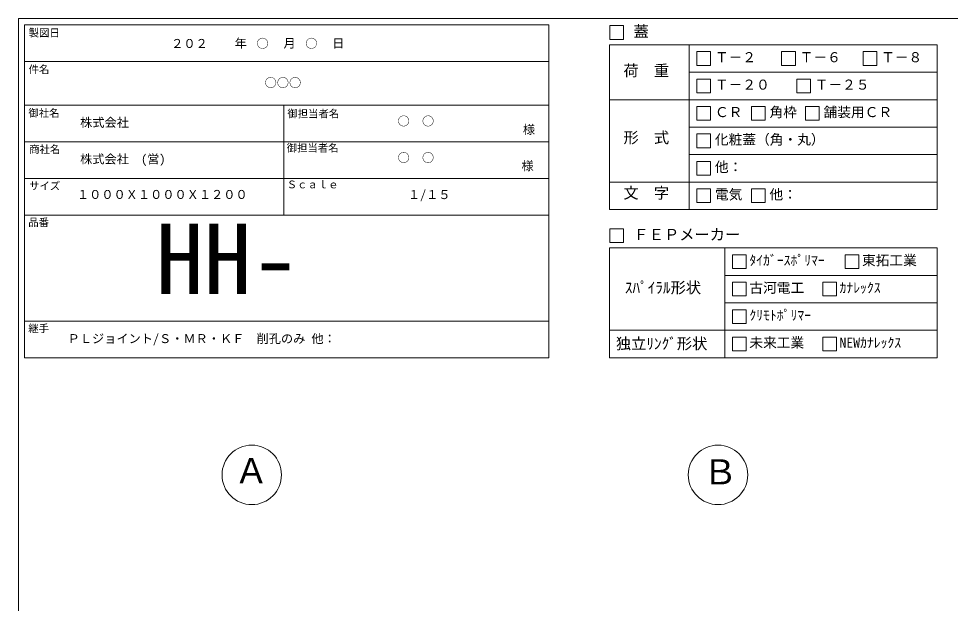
# Model space of a CAD drawing. Units: millimetres, scale not verified. Extents: x -4890 to 18489, y -2320 to 2320.
# Drawn here: x -1230 to 1827, y 402 to 2320 of the extents above; entities that cross this region are included whole.
import ezdxf
from ezdxf.enums import TextEntityAlignment as Align

# ---------------------------------------------------------------- set-up
doc = ezdxf.new("R2010")
doc.units = ezdxf.units.MM
doc.header["$LTSCALE"] = 10
for name, color, linetype, lineweight in [('0-2_waku', 7, 'Continuous', 18), ('0-3_gaikei', 7, 'Continuous', 18), ('0-E_文字１', 7, 'Continuous', 18), ('1-5_文字２', 7, 'Continuous', 5)]:
    doc.layers.add(name, color=color, linetype=linetype, lineweight=lineweight)
doc.styles.add('ＭＳ ゴシック', font='')
doc.styles.get('ＭＳ ゴシック').set_extended_font_data('MS Gothic')

msp = doc.modelspace()

# ---------------------------------------------------------------- linework, layer by layer
at = {"layer": '0-2_waku'}
for p, q in [((-1230.32, 2319.95), (-1230.32, -1955.05)), ((-1210.6, 2299.95), (-1210.6, 1207.95)), ((-1210.6, 2299.95), (509.4, 2299.95)), ((-1210.6, 2299.95), (-1210.6, 1207.95)), ((-1210.6, 2299.95), (509.4, 2299.95)), ((-1210.6, 2299.95), (-1210.6, 1207.95)), ((509.4, 2299.95), (509.4, 1207.95)), ((709.12, 2234.17), (1784.12, 2234.17)), ((709.12, 2234.17), (709.12, 1694.17)), ((969.78, 2234.17), (969.78, 1694.17)), ((1784.12, 2234.17), (1784.12, 1694.17)), ((-1210.6, 2179.95), (509.4, 2179.95)), ((-1210.6, 2179.95), (509.4, 2179.95)), ((-1210.6, 2179.95), (509.4, 2179.95)), ((-1210.6, 2179.95), (509.4, 2179.95)), ((969.78, 2144.17), (1784.12, 2144.17)), ((709.12, 2054.17), (1784.12, 2054.17)), ((-1210.6, 2035.95), (509.4, 2035.95)), ((-1210.6, 2035.95), (509.4, 2035.95)), ((-360.6, 2035.95), (-360.6, 1675.95)), ((969.78, 1964.17), (1784.12, 1964.17)), ((-1210.6, 1915.95), (509.4, 1915.95)), ((969.78, 1874.17), (1784.12, 1874.17)), ((-1210.6, 1795.95), (509.4, 1795.95)), ((709.12, 1784.17), (1784.12, 1784.17)), ((709.12, 1694.17), (1784.12, 1694.17)), ((-1210.6, 1675.95), (509.4, 1675.95)), ((709.12, 1567.95), (1784.12, 1567.95)), ((709.12, 1567.95), (709.12, 1207.95)), ((1086.93, 1567.95), (1086.93, 1207.95)), ((1784.12, 1567.95), (1784.12, 1207.95)), ((1086.93, 1477.95), (1784.12, 1477.95)), ((1086.93, 1387.95), (1784.12, 1387.95)), ((-1210.6, 1327.95), (509.4, 1327.95)), ((709.12, 1297.95), (1784.12, 1297.95)), ((-1210.6, 1207.95), (509.4, 1207.95)), ((709.12, 1207.95), (1784.12, 1207.95)), ((709.12, 1207.95), (1784.12, 1207.95))]:
    msp.add_line(p, q, dxfattribs=at)
msp.add_lwpolyline([(-1230.32, 2319.95), (4889.68, 2319.95), (4889.68, -1955.05)], dxfattribs=at)
at = {"layer": '0-3_gaikei'}
for centre in [(-465.32, 823.7), (1064.68, 823.7)]:
    msp.add_circle(centre, 97.5, dxfattribs=at)
at = {"layer": '0-E_文字１'}
for p, q in [((709.4, 2296.98), (709.4, 2251.98)), ((709.4, 2251.98), (754.4, 2251.98)), ((995.37, 2211.67), (1040.37, 2211.67)), ((995.37, 2211.67), (995.37, 2166.67)), ((995.37, 2211.67), (995.37, 2166.67)), ((995.37, 2211.67), (1040.37, 2211.67)), ((995.37, 2211.67), (995.37, 2166.67)), ((995.37, 2211.67), (1040.37, 2211.67)), ((1040.37, 2211.67), (1040.37, 2166.67)), ((1040.37, 2211.67), (1040.37, 2166.67)), ((1040.37, 2211.67), (1040.37, 2166.67)), ((1273.45, 2211.67), (1318.45, 2211.67)), ((1273.45, 2211.67), (1273.45, 2166.67)), ((1318.45, 2211.67), (1318.45, 2166.67)), ((1540.66, 2211.67), (1585.66, 2211.67)), ((1540.66, 2211.67), (1540.66, 2166.67)), ((1585.66, 2211.67), (1585.66, 2166.67)), ((995.37, 2166.67), (1040.37, 2166.67)), ((995.37, 2166.67), (1040.37, 2166.67)), ((995.37, 2166.67), (1040.37, 2166.67)), ((1273.45, 2166.67), (1318.45, 2166.67)), ((1540.66, 2166.67), (1585.66, 2166.67)), ((995.37, 2121.67), (1040.37, 2121.67)), ((995.37, 2121.67), (995.37, 2076.67)), ((1040.37, 2121.67), (1040.37, 2076.67)), ((1322.85, 2121.67), (1367.85, 2121.67)), ((1322.85, 2121.67), (1322.85, 2076.67)), ((1367.85, 2121.67), (1367.85, 2076.67)), ((995.37, 2076.67), (1040.37, 2076.67)), ((1322.85, 2076.67), (1367.85, 2076.67)), ((995.37, 2031.67), (1040.37, 2031.67)), ((995.37, 2031.67), (995.37, 1986.67)), ((995.37, 2031.67), (995.37, 1986.67)), ((1040.37, 2031.67), (1040.37, 1986.67)), ((1040.37, 2031.67), (1040.37, 1986.67)), ((1174.37, 2031.67), (1219.37, 2031.67)), ((1174.37, 2031.67), (1174.37, 1986.67)), ((1219.37, 2031.67), (1219.37, 1986.67)), ((1351.87, 2031.67), (1396.87, 2031.67)), ((1351.87, 2031.67), (1351.87, 1986.67)), ((1396.87, 2031.67), (1396.87, 1986.67)), ((995.37, 1986.67), (1040.37, 1986.67)), ((995.37, 1986.67), (1040.37, 1986.67)), ((1174.37, 1986.67), (1219.37, 1986.67)), ((1351.87, 1986.67), (1396.87, 1986.67)), ((995.37, 1941.67), (995.37, 1896.67)), ((1040.37, 1941.67), (1040.37, 1896.67)), ((995.37, 1896.67), (1040.37, 1896.67)), ((995.37, 1851.67), (1040.37, 1851.67)), ((995.37, 1851.67), (995.37, 1806.67)), ((995.37, 1851.67), (995.37, 1806.67)), ((1040.37, 1851.67), (1040.37, 1806.67)), ((1040.37, 1851.67), (1040.37, 1806.67)), ((995.37, 1806.67), (1040.37, 1806.67)), ((995.37, 1806.67), (1040.37, 1806.67)), ((995.37, 1761.67), (995.37, 1716.67)), ((1174.37, 1761.67), (1174.37, 1716.67)), ((995.37, 1716.67), (1040.37, 1716.67)), ((1174.37, 1716.67), (1219.37, 1716.67)), ((709.4, 1630.76), (709.4, 1585.76)), ((709.4, 1585.76), (754.4, 1585.76)), ((1112.52, 1545.45), (1112.52, 1500.45)), ((1482.1, 1545.45), (1527.1, 1545.45)), ((1482.1, 1545.45), (1482.1, 1500.45)), ((1482.1, 1545.45), (1527.1, 1545.45)), ((1482.1, 1545.45), (1482.1, 1500.45)), ((1482.1, 1545.45), (1527.1, 1545.45)), ((1482.1, 1545.45), (1482.1, 1500.45)), ((1527.1, 1545.45), (1527.1, 1500.45)), ((1527.1, 1545.45), (1527.1, 1500.45)), ((1527.1, 1545.45), (1527.1, 1500.45)), ((1112.52, 1500.45), (1157.52, 1500.45)), ((1482.1, 1500.45), (1527.1, 1500.45)), ((1482.1, 1500.45), (1527.1, 1500.45)), ((1482.1, 1500.45), (1527.1, 1500.45)), ((1112.52, 1455.45), (1157.52, 1455.45)), ((1112.52, 1455.45), (1112.52, 1410.45)), ((1157.52, 1455.45), (1157.52, 1410.45)), ((1408.43, 1455.45), (1408.43, 1410.45)), ((1112.52, 1410.45), (1157.52, 1410.45)), ((1408.43, 1410.45), (1453.43, 1410.45)), ((1112.52, 1365.45), (1112.52, 1320.45)), ((1112.52, 1320.45), (1157.52, 1320.45)), ((1112.52, 1275.45), (1157.52, 1275.45)), ((1112.52, 1275.45), (1112.52, 1230.45)), ((1157.52, 1275.45), (1157.52, 1230.45)), ((1408.43, 1275.45), (1453.43, 1275.45)), ((1408.43, 1275.45), (1408.43, 1230.45)), ((1453.43, 1275.45), (1453.43, 1230.45)), ((1112.52, 1230.45), (1157.52, 1230.45)), ((1408.43, 1230.45), (1453.43, 1230.45))]:
    msp.add_line(p, q, dxfattribs=at)
for points in [[(709.4, 2296.98), (754.4, 2296.98), (754.4, 2251.98)], [(709.4, 2296.98), (754.4, 2296.98), (754.4, 2251.98)], [(995.37, 2031.67), (1040.37, 2031.67), (1040.37, 1986.67)], [(995.37, 2031.67), (995.37, 1986.67), (1040.37, 1986.67)], [(995.37, 1941.67), (1040.37, 1941.67), (1040.37, 1896.67)], [(995.37, 1851.67), (1040.37, 1851.67), (1040.37, 1806.67)], [(995.37, 1851.67), (995.37, 1806.67), (1040.37, 1806.67)], [(995.37, 1761.67), (1040.37, 1761.67), (1040.37, 1716.67)], [(1174.37, 1761.67), (1219.37, 1761.67), (1219.37, 1716.67)], [(709.4, 1630.76), (754.4, 1630.76), (754.4, 1585.76)], [(1112.52, 1545.45), (1157.52, 1545.45), (1157.52, 1500.45)], [(1408.43, 1455.45), (1453.43, 1455.45), (1453.43, 1410.45)], [(1112.52, 1365.45), (1157.52, 1365.45), (1157.52, 1320.45)]]:
    msp.add_lwpolyline(points, dxfattribs=at)

# ---------------------------------------------------------------- texts
at = {"layer": '0-E_文字１', "style": 'ＭＳ ゴシック'}
for s, height, p in [('蓋', 36.66, (787.49, 2249.07)), ('製図日', 24.93, (-1197.33, 2253.5)), ('\u3000\u3000年\u3000\u3000\u3000月\u3000\u3000\u3000日', 29.33, (-601.29, 2215.89)), ('Ｔ－２', 32.99, (1054.51, 2167.16)), ('Ｔ－６', 32.99, (1332.6, 2167.16)), ('Ｔ－８', 32.99, (1599.8, 2167.16)), ('荷\u3000重', 36.66, (754.36, 2120.37)), ('件名', 24.93, (-1197.33, 2133.5)), ('Ｔ－２０', 32.99, (1054.51, 2077.16)), ('Ｔ－２５', 32.99, (1381.99, 2077.16)), ('御社名', 24.93, (-1198.3, 1990.49)), ('御担当者名', 24.93, (-348.39, 1988.28)), ('御担当者名', 24.93, (-348.39, 1988.28)), ('ＣＲ', 32.99, (1054.51, 1987.16)), ('角枠', 32.99, (1233.51, 1987.16)), ('舗装用ＣＲ', 32.99, (1411.01, 1987.16)), ('様', 29.33, (424.35, 1932.78)), ('形\u3000式', 36.66, (754.36, 1900.41)), ('化粧蓋（角・丸）', 32.99, (1054.51, 1897.16)), ('商社名', 24.93, (-1195.7, 1871.45)), ('御担当者名', 24.93, (-350.61, 1875.98)), ('様', 29.33, (419.86, 1813.86)), ('他：', 32.99, (1054.51, 1807.16)), ('サイズ', 24.93, (-1195.7, 1751.45)), ('Ｓｃａｌｅ', 24.93, (-350.61, 1755.98)), ('１０００Ｘ１０００Ｘ１２００', 29.33, (-1038.97, 1719.93)), ('１/１５', 29.33, (46.95, 1719.46)), ('文\u3000字', 36.66, (754.36, 1718.92)), ('電気', 32.99, (1054.51, 1717.16)), ('他：', 32.99, (1233.51, 1717.16)), ('品番', 24.93, (-1198.7, 1631.81)), ('HH-', 230.9, (-780.15, 1347.78)), ('ＦＥＰメーカー', 36.66, (787.49, 1582.84)), ('ﾀｲｶﾞｰｽﾎﾟﾘﾏｰ', 32.99, (1167.49, 1500.93)), ('東拓工業', 32.99, (1537.07, 1500.93)), ('ｽﾊﾟｲﾗﾙ形状', 36.66, (759.02, 1408.29)), ('古河電工', 32.99, (1167.49, 1410.93)), ('ｶﾅﾚｯｸｽ', 32.99, (1463.39, 1410.93)), ('ｸﾘﾓﾄﾎﾟﾘﾏｰ', 32.99, (1167.49, 1320.93)), ('継手', 24.93, (-1198.7, 1283.81)), ('ＰＬジョイント/Ｓ・ＭＲ・ＫＦ\u3000削孔のみ 他：', 29.33, (-1069.61, 1247.15)), ('独立ﾘﾝｸﾞ形状', 36.66, (729.49, 1224.81)), ('未来工業', 32.99, (1167.49, 1230.93)), ('NEWｶﾅﾚｯｸｽ', 32.99, (1463.39, 1230.93)), ('Ａ', 82.48, (-523.02, 771.37)), ('Ｂ', 82.48, (1015.54, 767.65))]:
    msp.add_text(s, height=height, dxfattribs=at).set_placement(p, align=Align.BOTTOM_LEFT)
at = {"layer": '1-5_文字２', "style": 'ＭＳ ゴシック'}
for s, p in [('\u3000\u3000２０２\u3000\u3000\u3000\u3000○\u3000\u3000\u3000○', (-809.77, 2215.11)), ('○○○', (-423.08, 2086.29)), ('株式会社', (-1028.6, 1956.03)), ('○\u3000○', (13.18, 1960.41)), ('株式会社\u3000(営)', (-1028.6, 1836.03)), ('○\u3000○', (13.18, 1840.41))]:
    msp.add_text(s, height=29.33, dxfattribs=at).set_placement(p, align=Align.BOTTOM_LEFT)

doc.saveas('drawing.dxf')
